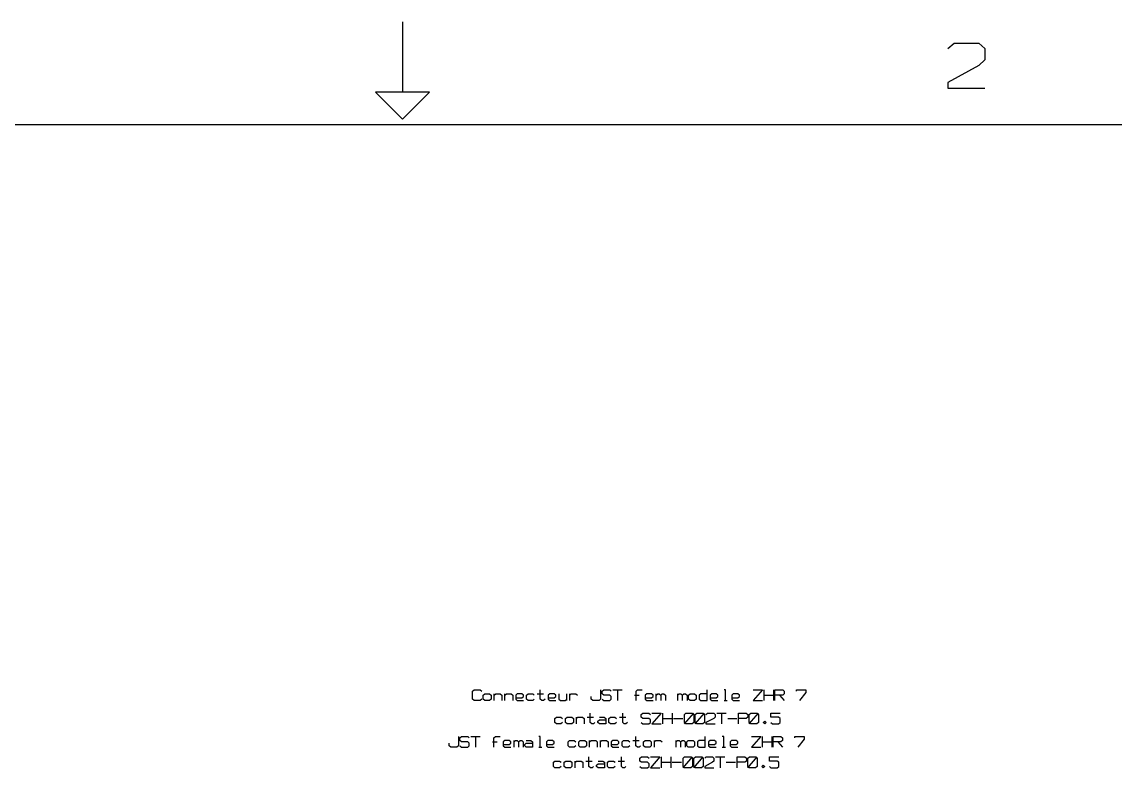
# Model space of a CAD drawing. Header units: millimetres. Extents: x 0 to 1189, y 35 to 806.
# Drawn here: x 497.6 to 776, y 611.6 to 802.8 of the extents above; entities that cross this region are included whole.
import ezdxf

# ---------------------------------------------------------------- set-up
doc = ezdxf.new("R2010")
doc.units = ezdxf.units.MM
doc.layers.add('Pen 1', color=7, linetype='Continuous')

msp = doc.modelspace()

# ---------------------------------------------------------------- linework, layer by layer
at = {"layer": 'Pen 1', "color": 7, "lineweight": 30}
for p, q in [((594.5, 802.85), (594.5, 784.97)), ((648.1, 632.83), (650.45, 632.83)), ((649.28, 632.83), (649.28, 630.08)), ((686.6, 630.08), (686.6, 632.83)), ((688.97, 632.83), (688.97, 630.08)), ((617.85, 630.08), (617.85, 631.8)), ((620.6, 630.08), (620.6, 631.8)), ((628.85, 631.8), (630.42, 631.8)), ((636.33, 630.08), (636.33, 631.8)), ((637.1, 630.08), (637.1, 631.8)), ((653.6, 631.45), (654.78, 631.45)), ((659.1, 630.08), (659.1, 631.8)), ((664.6, 630.08), (664.6, 631.8)), ((676.4, 630.08), (677.17, 630.08)), ((686.6, 631.45), (688.97, 631.45)), ((690.55, 631.45), (691.72, 630.08)), ((660.8, 624.15), (660.8, 626.9)), ((663.17, 626.9), (663.17, 624.15)), ((666.3, 624.15), (668.67, 626.9)), ((669.05, 624.15), (671.42, 626.9)), ((674.58, 626.9), (676.92, 626.9)), ((675.75, 626.9), (675.75, 624.15)), ((682.83, 624.15), (685.17, 626.9)), ((638.8, 624.15), (638.8, 625.85)), ((641.55, 625.85), (643.12, 625.85)), ((649.8, 625.85), (651.38, 625.85)), ((660.8, 625.53), (663.17, 625.53)), ((663.55, 625.53), (665.92, 625.53)), ((677.33, 625.53), (679.67, 625.53)), ((611.9, 620.95), (614.28, 620.95)), ((613.1, 620.95), (613.1, 618.2)), ((686.17, 618.2), (686.17, 620.95)), ((688.53, 620.95), (688.53, 618.2)), ((617.4, 619.58), (618.6, 619.58)), ((622.92, 618.2), (622.92, 619.92)), ((629.2, 618.2), (629.97, 618.2)), ((642.17, 618.2), (642.17, 619.92)), ((644.92, 618.2), (644.92, 619.92)), ((653.17, 619.92), (654.75, 619.92)), ((658.67, 618.2), (658.67, 619.92)), ((664.17, 618.2), (664.17, 619.92)), ((675.95, 618.2), (676.75, 618.2)), ((686.17, 619.58), (688.53, 619.58)), ((690.1, 619.58), (691.28, 618.2)), ((660.45, 612.97), (660.45, 615.72)), ((662.83, 615.72), (662.83, 612.97)), ((665.95, 612.97), (668.33, 615.72)), ((668.72, 612.97), (671.08, 615.72)), ((674.22, 615.72), (676.58, 615.72)), ((675.4, 615.72), (675.4, 612.97)), ((682.47, 612.97), (684.83, 615.72)), ((638.45, 612.97), (638.45, 614.67)), ((641.2, 614.67), (642.78, 614.67)), ((649.45, 614.67), (651.03, 614.67)), ((660.45, 614.35), (662.83, 614.35)), ((663.2, 614.35), (665.58, 614.35)), ((676.97, 614.35), (679.33, 614.35))]:
    msp.add_line(p, q, dxfattribs=at)
for points in [[(733.4, 796.03), (734.97, 797.45), (741.25, 797.45), (742.83, 796.03), (742.83, 793.17), (741.25, 791.72), (733.4, 787.42), (733.4, 786), (742.83, 786)], [(594.5, 778.1), (601.38, 784.97), (587.62, 784.97), (594.5, 778.1)], [(26.55, 776.72), (1162.45, 776.72), (1162.45, 61.62), (26.55, 61.62), (26.55, 776.72)], [(614.7, 630.42), (614.33, 630.08), (612.75, 630.08), (612.35, 630.42), (612.35, 632.5), (612.75, 632.83), (614.33, 632.83), (614.7, 632.5)], [(630.83, 630.42), (630.42, 630.08), (630.03, 630.08), (629.62, 630.42), (629.62, 632.83)], [(644.95, 632.83), (644.95, 630.42), (644.58, 630.08), (643, 630.08), (642.6, 630.42), (642.6, 631.12)], [(645.35, 630.42), (645.75, 630.08), (647.33, 630.08), (647.7, 630.42), (647.7, 631.12), (647.33, 631.45), (645.75, 631.45), (645.35, 631.8), (645.35, 632.5), (645.75, 632.83), (647.33, 632.83), (647.7, 632.5)], [(654, 630.08), (654, 632.5), (654.4, 632.83), (655.58, 632.83)], [(672.08, 631.8), (670.5, 631.8), (670.1, 631.45), (670.1, 630.42), (670.5, 630.08), (672.08, 630.08), (672.08, 632.83)], [(676.78, 630.08), (676.78, 632.83), (676.4, 632.83)], [(683.85, 632.83), (686.22, 632.83), (683.85, 630.08), (686.22, 630.08)], [(689.35, 630.08), (689.35, 632.83), (691.33, 632.83), (691.72, 632.5), (691.72, 631.8), (691.33, 631.45), (689.35, 631.45)], [(694.85, 632.5), (694.85, 632.83), (697.22, 632.83), (697.22, 632.15), (695.65, 630.08)], [(615.1, 630.42), (615.1, 631.45), (615.5, 631.8), (616.67, 631.8), (617.08, 631.45), (617.08, 630.42), (616.67, 630.08), (615.5, 630.08), (615.1, 630.42)], [(617.85, 631.45), (618.25, 631.8), (619.42, 631.8), (619.83, 631.45), (619.83, 630.08)], [(620.6, 631.45), (621, 631.8), (622.17, 631.8), (622.58, 631.45), (622.58, 630.08)], [(623.35, 630.78), (624.92, 630.78), (625.33, 631.12), (625.33, 631.45), (624.92, 631.8), (623.75, 631.8), (623.35, 631.45), (623.35, 630.42), (623.75, 630.08), (625.33, 630.08)], [(628.08, 630.42), (627.67, 630.08), (626.5, 630.08), (626.1, 630.42), (626.1, 631.45), (626.5, 631.8), (627.67, 631.8), (628.08, 631.45)], [(631.6, 630.78), (633.17, 630.78), (633.58, 631.12), (633.58, 631.45), (633.17, 631.8), (632, 631.8), (631.6, 631.45), (631.6, 630.42), (632, 630.08), (633.58, 630.08)], [(634.35, 631.8), (634.35, 630.42), (634.75, 630.08), (635.92, 630.08), (636.33, 630.42)], [(637.1, 631.45), (637.5, 631.8), (638.67, 631.8), (639.08, 631.45)], [(656.35, 630.78), (657.92, 630.78), (658.33, 631.12), (658.33, 631.45), (657.92, 631.8), (656.75, 631.8), (656.35, 631.45), (656.35, 630.42), (656.75, 630.08), (658.33, 630.08)], [(659.1, 631.45), (659.5, 631.8), (659.9, 631.8), (660.28, 631.45), (660.28, 630.08)], [(660.28, 631.45), (660.67, 631.8), (661.08, 631.8), (661.47, 631.45), (661.47, 630.08)], [(664.6, 631.45), (665, 631.8), (665.4, 631.8), (665.78, 631.45), (665.78, 630.08)], [(665.78, 631.45), (666.17, 631.8), (666.58, 631.8), (666.97, 631.45), (666.97, 630.08)], [(667.35, 630.42), (667.35, 631.45), (667.75, 631.8), (668.92, 631.8), (669.33, 631.45), (669.33, 630.42), (668.92, 630.08), (667.75, 630.08), (667.35, 630.42)], [(672.85, 630.78), (674.42, 630.78), (674.83, 631.12), (674.83, 631.45), (674.42, 631.8), (673.25, 631.8), (672.85, 631.45), (672.85, 630.42), (673.25, 630.08), (674.83, 630.08)], [(678.35, 630.78), (679.92, 630.78), (680.33, 631.12), (680.33, 631.45), (679.92, 631.8), (678.75, 631.8), (678.35, 631.45), (678.35, 630.42), (678.75, 630.08), (680.33, 630.08)], [(643.53, 624.47), (643.12, 624.15), (642.72, 624.15), (642.35, 624.47), (642.35, 626.9)], [(651.78, 624.47), (651.38, 624.15), (651, 624.15), (650.6, 624.47), (650.6, 626.9)], [(655.3, 624.47), (655.7, 624.15), (657.28, 624.15), (657.67, 624.47), (657.67, 625.17), (657.28, 625.53), (655.7, 625.53), (655.3, 625.85), (655.3, 626.55), (655.7, 626.9), (657.28, 626.9), (657.67, 626.55)], [(658.05, 626.9), (660.42, 626.9), (658.05, 624.15), (660.42, 624.15)], [(666.3, 624.47), (666.3, 626.55), (666.7, 626.9), (668.28, 626.9), (668.67, 626.55), (668.67, 624.47), (668.28, 624.15), (666.7, 624.15), (666.3, 624.47)], [(669.05, 624.47), (669.05, 626.55), (669.45, 626.9), (671.03, 626.9), (671.42, 626.55), (671.42, 624.47), (671.03, 624.15), (669.45, 624.15), (669.05, 624.47)], [(671.8, 626.55), (672.2, 626.9), (673.78, 626.9), (674.17, 626.55), (674.17, 625.85), (673.78, 625.53), (671.8, 624.47), (671.8, 624.15), (674.17, 624.15)], [(680.08, 624.15), (680.08, 626.9), (682.03, 626.9), (682.42, 626.55), (682.42, 625.85), (682.03, 625.53), (680.08, 625.53)], [(682.83, 624.47), (682.83, 626.55), (683.2, 626.9), (684.78, 626.9), (685.17, 626.55), (685.17, 624.47), (684.78, 624.15), (683.2, 624.15), (682.83, 624.47)], [(688.33, 624.47), (688.7, 624.15), (690.28, 624.15), (690.67, 624.47), (690.67, 625.53), (690.28, 625.85), (688.33, 625.85), (688.33, 626.9), (690.67, 626.9)], [(635.28, 624.47), (634.88, 624.15), (633.7, 624.15), (633.3, 624.47), (633.3, 625.53), (633.7, 625.85), (634.88, 625.85), (635.28, 625.53)], [(636.05, 624.47), (636.05, 625.53), (636.45, 625.85), (637.62, 625.85), (638.03, 625.53), (638.03, 624.47), (637.62, 624.15), (636.45, 624.15), (636.05, 624.47)], [(638.8, 625.53), (639.2, 625.85), (640.38, 625.85), (640.78, 625.53), (640.78, 624.15)], [(644.7, 625.85), (645.88, 625.85), (646.28, 625.53), (646.28, 624.15), (644.7, 624.15), (644.3, 624.47), (644.3, 624.83), (644.7, 625.17), (646.28, 625.17)], [(649.03, 624.47), (648.62, 624.15), (647.45, 624.15), (647.05, 624.47), (647.05, 625.53), (647.45, 625.85), (648.62, 625.85), (649.03, 625.53)], [(686.75, 624.15), (686.35, 624.47), (686.75, 624.83), (687.12, 624.47), (686.75, 624.15)], [(608.78, 620.95), (608.78, 618.55), (608.38, 618.2), (606.8, 618.2), (606.4, 618.55), (606.4, 619.22)], [(609.15, 618.55), (609.55, 618.2), (611.12, 618.2), (611.53, 618.55), (611.53, 619.22), (611.12, 619.58), (609.55, 619.58), (609.15, 619.92), (609.15, 620.6), (609.55, 620.95), (611.12, 620.95), (611.53, 620.6)], [(617.8, 618.2), (617.8, 620.6), (618.2, 620.95), (619.38, 620.95)], [(629.6, 618.2), (629.6, 620.95), (629.2, 620.95)], [(655.12, 618.55), (654.75, 618.2), (654.35, 618.2), (653.95, 618.55), (653.95, 620.95)], [(671.62, 619.92), (670.08, 619.92), (669.67, 619.58), (669.67, 618.55), (670.08, 618.2), (671.62, 618.2), (671.62, 620.95)], [(676.35, 618.2), (676.35, 620.95), (675.95, 620.95)], [(683.42, 620.95), (685.78, 620.95), (683.42, 618.2), (685.78, 618.2)], [(688.92, 618.2), (688.92, 620.95), (690.88, 620.95), (691.28, 620.6), (691.28, 619.92), (690.88, 619.58), (688.92, 619.58)], [(694.42, 620.6), (694.42, 620.95), (696.78, 620.95), (696.78, 620.28), (695.2, 618.2)], [(620.17, 618.9), (621.72, 618.9), (622.12, 619.22), (622.12, 619.58), (621.72, 619.92), (620.55, 619.92), (620.17, 619.58), (620.17, 618.55), (620.55, 618.2), (622.12, 618.2)], [(622.92, 619.58), (623.3, 619.92), (623.7, 619.92), (624.1, 619.58), (624.1, 618.2)], [(624.1, 619.58), (624.47, 619.92), (624.88, 619.92), (625.28, 619.58), (625.28, 618.2)], [(626.05, 619.92), (627.22, 619.92), (627.62, 619.58), (627.62, 618.2), (626.05, 618.2), (625.67, 618.55), (625.67, 618.9), (626.05, 619.22), (627.62, 619.22)], [(631.17, 618.9), (632.72, 618.9), (633.12, 619.22), (633.12, 619.58), (632.72, 619.92), (631.55, 619.92), (631.17, 619.58), (631.17, 618.55), (631.55, 618.2), (633.12, 618.2)], [(638.62, 618.55), (638.22, 618.2), (637.05, 618.2), (636.67, 618.55), (636.67, 619.58), (637.05, 619.92), (638.22, 619.92), (638.62, 619.58)], [(639.42, 618.55), (639.42, 619.58), (639.8, 619.92), (640.97, 619.92), (641.38, 619.58), (641.38, 618.55), (640.97, 618.2), (639.8, 618.2), (639.42, 618.55)], [(642.17, 619.58), (642.55, 619.92), (643.72, 619.92), (644.12, 619.58), (644.12, 618.2)], [(644.92, 619.58), (645.3, 619.92), (646.5, 619.92), (646.88, 619.58), (646.88, 618.2)], [(647.67, 618.9), (649.25, 618.9), (649.62, 619.22), (649.62, 619.58), (649.25, 619.92), (648.05, 619.92), (647.67, 619.58), (647.67, 618.55), (648.05, 618.2), (649.62, 618.2)], [(652.38, 618.55), (652, 618.2), (650.8, 618.2), (650.42, 618.55), (650.42, 619.58), (650.8, 619.92), (652, 619.92), (652.38, 619.58)], [(655.92, 618.55), (655.92, 619.58), (656.3, 619.92), (657.5, 619.92), (657.88, 619.58), (657.88, 618.55), (657.5, 618.2), (656.3, 618.2), (655.92, 618.55)], [(658.67, 619.58), (659.05, 619.92), (660.25, 619.92), (660.62, 619.58)], [(664.17, 619.58), (664.55, 619.92), (664.95, 619.92), (665.35, 619.58), (665.35, 618.2)], [(665.35, 619.58), (665.75, 619.92), (666.12, 619.92), (666.53, 619.58), (666.53, 618.2)], [(666.92, 618.55), (666.92, 619.58), (667.3, 619.92), (668.5, 619.92), (668.88, 619.58), (668.88, 618.55), (668.5, 618.2), (667.3, 618.2), (666.92, 618.55)], [(672.42, 618.9), (674, 618.9), (674.38, 619.22), (674.38, 619.58), (674, 619.92), (672.83, 619.92), (672.42, 619.58), (672.42, 618.55), (672.83, 618.2), (674.38, 618.2)], [(677.92, 618.9), (679.5, 618.9), (679.88, 619.22), (679.88, 619.58), (679.5, 619.92), (678.33, 619.92), (677.92, 619.58), (677.92, 618.55), (678.33, 618.2), (679.88, 618.2)], [(643.17, 613.3), (642.78, 612.97), (642.38, 612.97), (642, 613.3), (642, 615.72)], [(651.42, 613.3), (651.03, 612.97), (650.65, 612.97), (650.25, 613.3), (650.25, 615.72)], [(654.95, 613.3), (655.35, 612.97), (656.92, 612.97), (657.33, 613.3), (657.33, 614), (656.92, 614.35), (655.35, 614.35), (654.95, 614.67), (654.95, 615.38), (655.35, 615.72), (656.92, 615.72), (657.33, 615.38)], [(657.7, 615.72), (660.08, 615.72), (657.7, 612.97), (660.08, 612.97)], [(665.95, 613.3), (665.95, 615.38), (666.35, 615.72), (667.92, 615.72), (668.33, 615.38), (668.33, 613.3), (667.92, 612.97), (666.35, 612.97), (665.95, 613.3)], [(668.72, 613.3), (668.72, 615.38), (669.1, 615.72), (670.67, 615.72), (671.08, 615.38), (671.08, 613.3), (670.67, 612.97), (669.1, 612.97), (668.72, 613.3)], [(671.47, 615.38), (671.85, 615.72), (673.42, 615.72), (673.83, 615.38), (673.83, 614.67), (673.42, 614.35), (671.47, 613.3), (671.47, 612.97), (673.83, 612.97)], [(679.72, 612.97), (679.72, 615.72), (681.67, 615.72), (682.08, 615.38), (682.08, 614.67), (681.67, 614.35), (679.72, 614.35)], [(682.47, 613.3), (682.47, 615.38), (682.85, 615.72), (684.42, 615.72), (684.83, 615.38), (684.83, 613.3), (684.42, 612.97), (682.85, 612.97), (682.47, 613.3)], [(687.97, 613.3), (688.35, 612.97), (689.92, 612.97), (690.33, 613.3), (690.33, 614.35), (689.92, 614.67), (687.97, 614.67), (687.97, 615.72), (690.33, 615.72)], [(634.92, 613.3), (634.53, 612.97), (633.35, 612.97), (632.95, 613.3), (632.95, 614.35), (633.35, 614.67), (634.53, 614.67), (634.92, 614.35)], [(635.7, 613.3), (635.7, 614.35), (636.1, 614.67), (637.28, 614.67), (637.67, 614.35), (637.67, 613.3), (637.28, 612.97), (636.1, 612.97), (635.7, 613.3)], [(638.45, 614.35), (638.85, 614.67), (640.03, 614.67), (640.42, 614.35), (640.42, 612.97)], [(644.35, 614.67), (645.53, 614.67), (645.92, 614.35), (645.92, 612.97), (644.35, 612.97), (643.95, 613.3), (643.95, 613.65), (644.35, 614), (645.92, 614)], [(648.67, 613.3), (648.28, 612.97), (647.1, 612.97), (646.7, 613.3), (646.7, 614.35), (647.1, 614.67), (648.28, 614.67), (648.67, 614.35)], [(686.4, 612.97), (686, 613.3), (686.4, 613.65), (686.78, 613.3), (686.4, 612.97)]]:
    msp.add_lwpolyline(points, dxfattribs=at)

doc.saveas('drawing.dxf')
